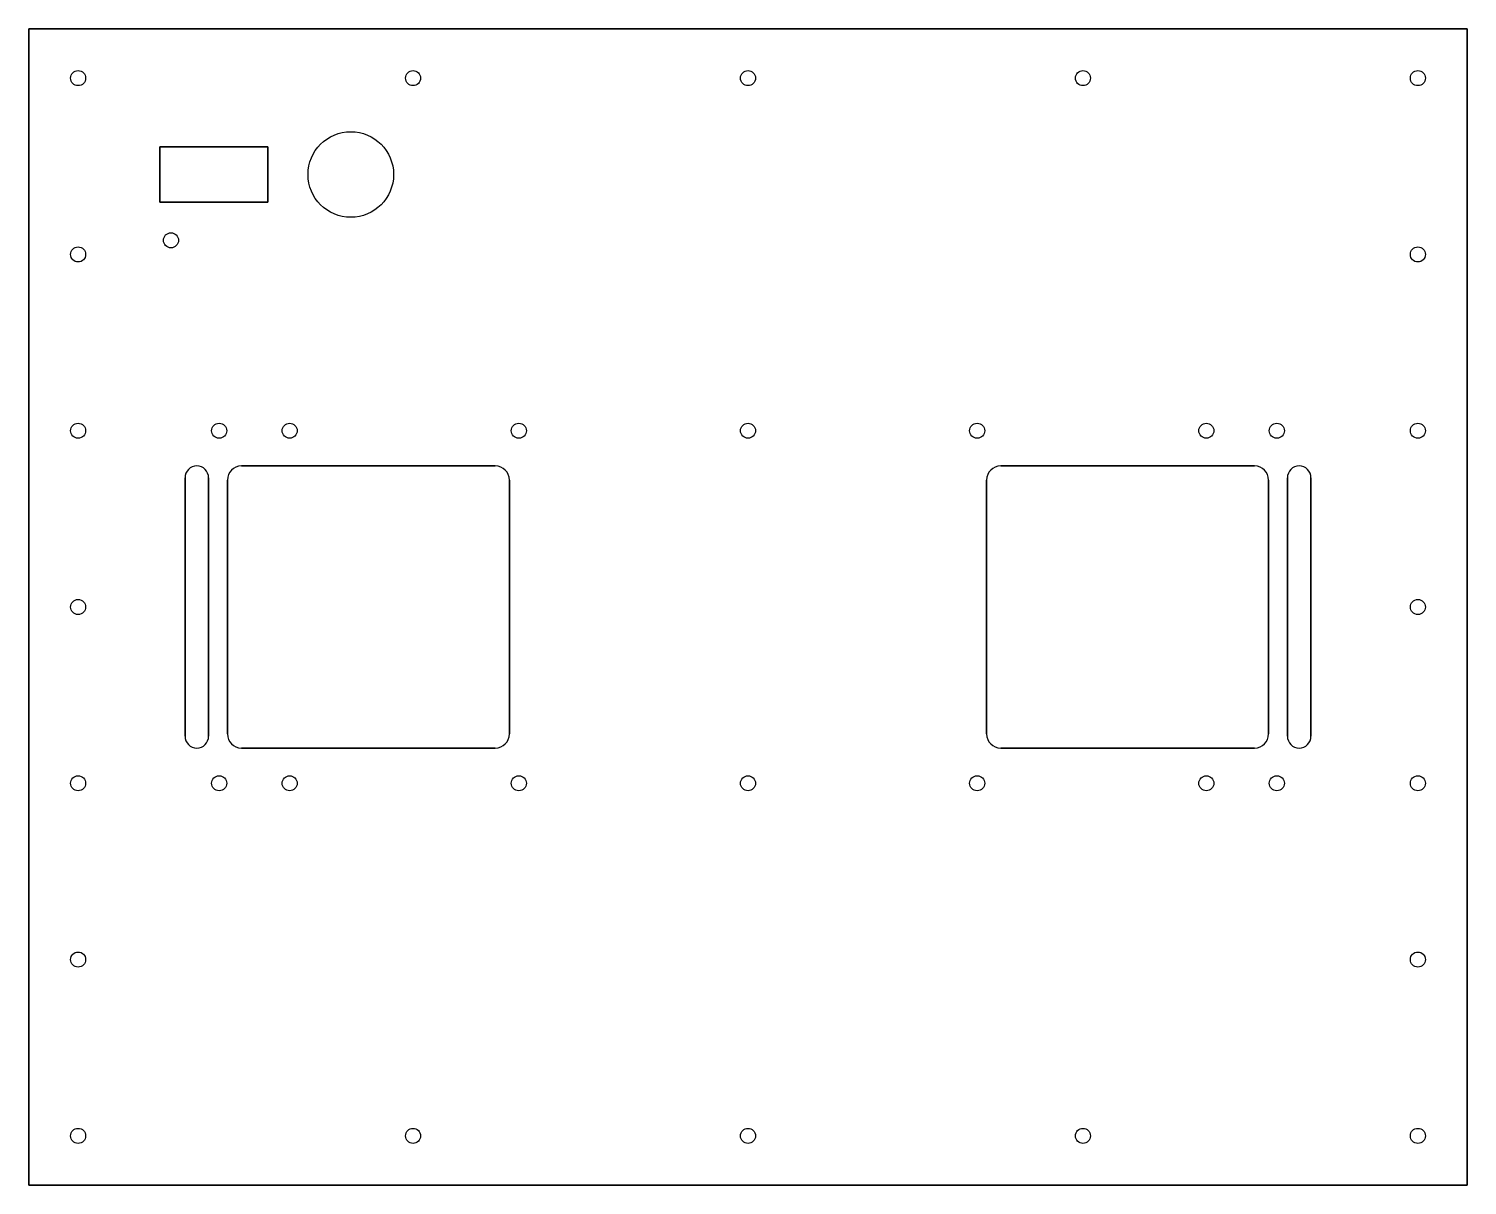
# Model space of a CAD drawing. Extents: x -3 to 303, y -3 to 243.
import ezdxf

# ---------------------------------------------------------------- set-up
doc = ezdxf.new("R2010")
doc.units = 0

msp = doc.modelspace()

# ---------------------------------------------------------------- linework, layer by layer
at = {"layer": 'layer0'}
for points in [[(-3, 243, 0), (303, 243, 0)], [(-3, -3, 0), (-3, 243, 0)], [(65.5, 243, 3), (-3, 243, 3)], [(-3, 243, 3), (-3, -3, 3)], [(303, 243, 3), (65.5, 243, 3)], [(303, 243, 0), (303, -3, 0)], [(303, -3, 3), (303, 243, 3)], [(47.875, 217.875, 0), (24.875, 217.875, 0)], [(24.875, 217.875, 0), (24.875, 206.125, 0)], [(24.875, 206.125, 3), (24.875, 217.875, 3)], [(24.875, 217.875, 3), (47.875, 217.875, 3)], [(47.875, 206.125, 0), (47.875, 217.875, 0)], [(47.875, 217.875, 3), (47.875, 206.125, 3)], [(24.875, 206.125, 0), (47.875, 206.125, 0)], [(47.875, 206.125, 3), (24.875, 206.125, 3)], [(96.25, 150, 0), (42.25, 150, 0)], [(42.25, 150, 3), (96.25, 150, 3)], [(257.75, 150, 0), (203.75, 150, 0)], [(203.75, 150, 3), (257.75, 150, 3)], [(30.25, 147.5, 0), (30.25, 92.5, 0)], [(30.25, 92.5, 3), (30.25, 147.5, 3)], [(35.25, 92.5, 0), (35.25, 147.5, 0)], [(35.25, 147.5, 3), (35.25, 92.5, 3)], [(39.25, 147, 0), (39.25, 93, 0)], [(39.25, 93, 3), (39.25, 147, 3)], [(99.25, 93, 0), (99.25, 147, 0)], [(99.25, 147, 3), (99.25, 93, 3)], [(200.75, 147, 0), (200.75, 93, 0)], [(200.75, 93, 3), (200.75, 147, 3)], [(260.75, 93, 0), (260.75, 147, 0)], [(260.75, 147, 3), (260.75, 93, 3)], [(264.75, 147.5, 0), (264.75, 92.5, 0)], [(264.75, 92.5, 3), (264.75, 147.5, 3)], [(269.75, 92.5, 0), (269.75, 147.5, 0)], [(269.75, 147.5, 3), (269.75, 92.5, 3)], [(42.25, 90, 0), (96.25, 90, 0)], [(96.25, 90, 3), (42.25, 90, 3)], [(203.75, 90, 0), (257.75, 90, 0)], [(257.75, 90, 3), (203.75, 90, 3)], [(303, -3, 0), (-3, -3, 0)], [(-3, -3, 3), (303, -3, 3)]]:
    msp.add_polyline3d(points, dxfattribs=at)
for centre, radius in [((7.5, 232.5), 1.6), ((7.5, 232.5, 3), 1.6), ((78.75, 232.5), 1.6), ((78.75, 232.5, 3), 1.6), ((150, 232.5), 1.6), ((150, 232.5, 3), 1.6), ((221.25, 232.5), 1.6), ((221.25, 232.5, 3), 1.6), ((292.5, 232.5), 1.6), ((292.5, 232.5, 3), 1.6), ((65.5, 212), 9.1), ((65.5, 212, 3), 9.1), ((27.25, 198), 1.6), ((27.25, 198, 3), 1.6), ((7.5, 195), 1.6), ((7.5, 195, 3), 1.6), ((292.5, 195), 1.6), ((292.5, 195, 3), 1.6), ((7.5, 157.5), 1.6), ((7.5, 157.5, 3), 1.6), ((37.5, 157.5), 1.6), ((37.5, 157.5, 3), 1.6), ((52.5, 157.5), 1.6), ((52.5, 157.5, 3), 1.6), ((101.25, 157.5), 1.6), ((101.25, 157.5, 3), 1.6), ((150, 157.5), 1.6), ((150, 157.5, 3), 1.6), ((198.75, 157.5), 1.6), ((198.75, 157.5, 3), 1.6), ((247.5, 157.5), 1.6), ((247.5, 157.5, 3), 1.6), ((262.5, 157.5), 1.6), ((262.5, 157.5, 3), 1.6), ((292.5, 157.5), 1.6), ((292.5, 157.5, 3), 1.6), ((7.5, 120), 1.6), ((7.5, 120, 3), 1.6), ((292.5, 120), 1.6), ((292.5, 120, 3), 1.6), ((7.5, 82.5), 1.6), ((7.5, 82.5, 3), 1.6), ((37.5, 82.5), 1.6), ((37.5, 82.5, 3), 1.6), ((52.5, 82.5), 1.6), ((52.5, 82.5, 3), 1.6), ((101.25, 82.5), 1.6), ((101.25, 82.5, 3), 1.6), ((150, 82.5), 1.6), ((150, 82.5, 3), 1.6), ((198.75, 82.5), 1.6), ((198.75, 82.5, 3), 1.6), ((247.5, 82.5), 1.6), ((247.5, 82.5, 3), 1.6), ((262.5, 82.5), 1.6), ((262.5, 82.5, 3), 1.6), ((292.5, 82.5), 1.6), ((292.5, 82.5, 3), 1.6), ((7.5, 45), 1.6), ((7.5, 45, 3), 1.6), ((292.5, 45), 1.6), ((292.5, 45, 3), 1.6), ((7.5, 7.5), 1.6), ((7.5, 7.5, 3), 1.6), ((78.75, 7.5), 1.6), ((78.75, 7.5, 3), 1.6), ((150, 7.5), 1.6), ((150, 7.5, 3), 1.6), ((221.25, 7.5), 1.6), ((221.25, 7.5, 3), 1.6), ((292.5, 7.5), 1.6), ((292.5, 7.5, 3), 1.6)]:
    msp.add_circle(centre, radius, dxfattribs=at)
for centre, radius, start, end in [((32.75, 147.5), 2.5, 0, 180), ((32.75, 147.5, 3), 2.5, 0, 180), ((32.75, 147.5, 3), 2.5, 0, 180), ((42.25, 147), 3, 90, 180), ((42.25, 147, 3), 3, 90, 180), ((42.25, 147, 3), 3, 90, 180), ((96.25, 147), 3, 0, 90), ((96.25, 147, 3), 3, 0, 90), ((203.75, 147), 3, 90, 180), ((203.75, 147), 3, 90, 180), ((203.75, 147, 3), 3, 90, 180), ((203.75, 147, 3), 3, 90, 180), ((257.75, 147), 3, 0, 90), ((257.75, 147, 3), 3, 0, 90), ((267.25, 147.5), 2.5, 0, 180), ((267.25, 147.5, 3), 2.5, 0, 180), ((32.75, 92.5), 2.5, 180, 0), ((32.75, 92.5), 2.5, 180, 0), ((32.75, 92.5, 3), 2.5, 180, 0), ((42.25, 93), 3, 180, -90), ((42.25, 93, 3), 3, 180, -90), ((96.25, 93), 3, -90, 0), ((96.25, 93), 3, -90, 0), ((96.25, 93, 3), 3, -90, 0), ((203.75, 93), 3, 180, -90), ((203.75, 93, 3), 3, 180, -90), ((257.75, 93), 3, -90, 0), ((257.75, 93, 3), 3, -90, 0), ((267.25, 92.5), 2.5, 180, 0), ((267.25, 92.5), 2.5, 180, 0), ((267.25, 92.5, 3), 2.5, 180, 0)]:
    msp.add_arc(centre, radius, start, end, dxfattribs=at)

doc.saveas('drawing.dxf')
